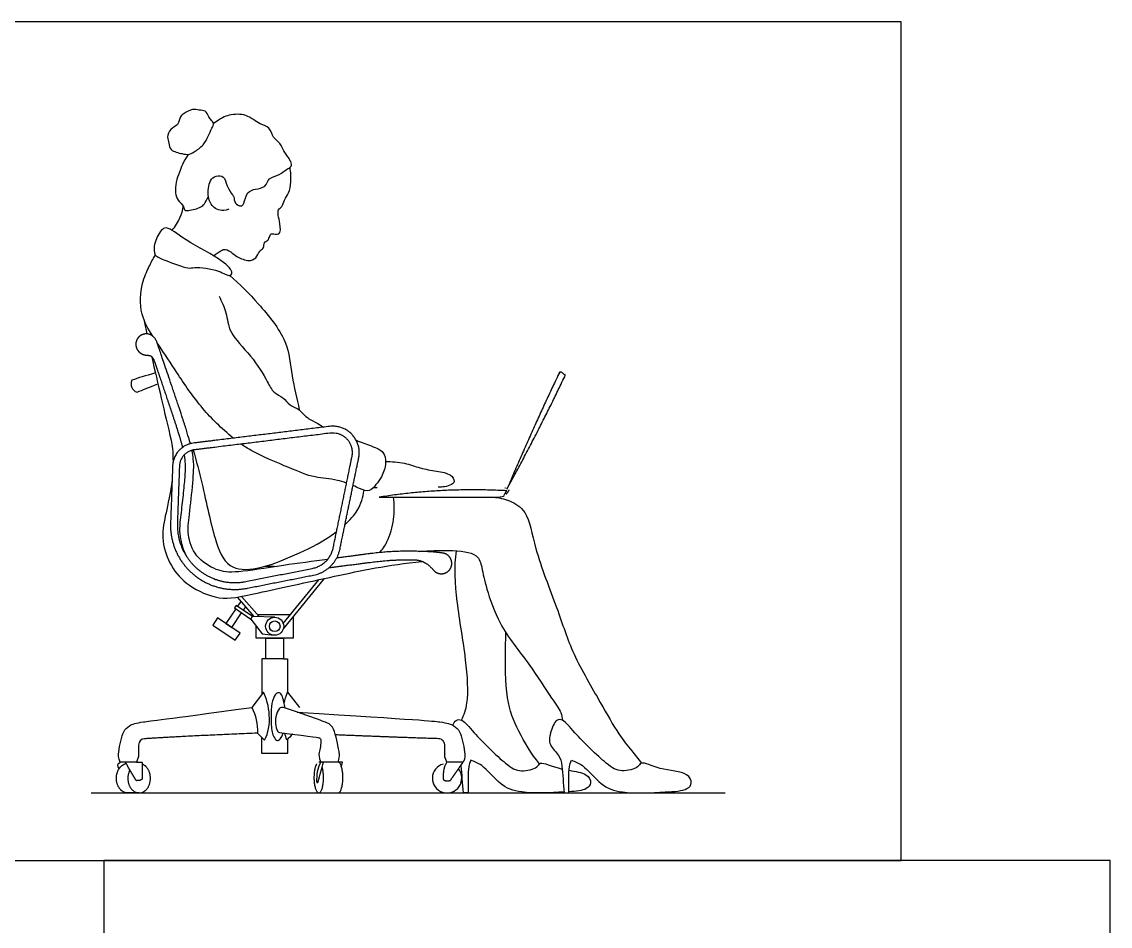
# Model space of a CAD drawing. Header units: millimetres. Extents: x 0.03 to 5.49, y -0.37 to 7.69.
# Drawn here: x 3.508 to 5.486, y 6.049 to 7.693 of the extents above; entities that cross this region are included whole.
import ezdxf

# ---------------------------------------------------------------- set-up
doc = ezdxf.new("R2010")
doc.units = ezdxf.units.MM
for name, color, linetype, true_color in [('AG-DIAGRAM', 7, 'Continuous', 0xfecc66), ('AG-FURNITURE', 7, 'Continuous', 0x66ccff), ('AG-PEOPLE', 7, 'Continuous', 0xfc6666), ('X-VPRT', 6, 'Continuous', 0xff00ff)]:
    doc.layers.add(name, color=color, linetype=linetype, true_color=true_color)

msp = doc.modelspace()

# ---------------------------------------------------------------- linework, layer by layer
at = {"layer": 'AG-DIAGRAM'}
msp.add_line((3.6339, 6.2916), (4.7858, 6.2916), dxfattribs=at)
at = {"layer": 'AG-FURNITURE'}
for p, q in [((3.9829, 6.5998), (4.0476, 6.6791)), ((4.0576, 6.6813), (3.9831, 6.5898)), ((3.9301, 6.6123), (3.8996, 6.6474)), ((3.9071, 6.6487), (3.939, 6.612)), ((3.9062, 6.6399), (3.9, 6.6308)), ((3.9105, 6.6237), (3.9148, 6.63)), ((3.9674, 6.6109), (3.9271, 6.6124)), ((3.9355, 6.616), (3.9961, 6.616)), ((3.9473, 6.4747), (3.9257, 6.4471)), ((3.7201, 6.3787), (3.7201, 6.3576)), ((3.7201, 6.3576), (3.7162, 6.3475)), ((3.7162, 6.3475), (3.6869, 6.3475))]:
    msp.add_line(p, q, dxfattribs=at)
for points in [[(3.8968, 6.6261), (3.8788, 6.5996), (3.8893, 6.5924), (3.9073, 6.619)], [(3.9239, 6.6077), (3.9446, 6.5807), (3.9654, 6.5782)], [(4.0007, 6.6115), (4.0007, 6.5731), (3.934, 6.5731), (3.934, 6.5945)], [(3.9511, 6.5354), (3.9439, 6.5354), (3.9439, 6.4704)], [(3.9836, 6.5354), (3.9908, 6.5354), (3.9908, 6.4747), (4.0123, 6.4471)], [(4.0826, 6.3475), (4.0475, 6.3475)], [(4.0886, 6.3398), (4.0909, 6.3475), (4.0826, 6.3475)], [(4.0475, 6.2916), (4.0826, 6.2916)]]:
    msp.add_lwpolyline(points, dxfattribs=at)
for points in [[(3.8942, 6.6278), (3.9239, 6.6077), (3.9271, 6.6124), (3.8974, 6.6325)], [(3.8548, 6.5968), (3.8956, 6.5691), (3.9045, 6.5821), (3.8636, 6.6099)], [(3.9836, 6.5354), (3.9511, 6.5354), (3.9511, 6.5731), (3.9836, 6.5731)]]:
    msp.add_lwpolyline(points, close=True, dxfattribs=at)
msp.add_polyline3d([(3.9435, 6.3928, 0.0828), (3.9435, 6.3637, 0.0828), (3.9854, 6.3637, 0), (3.9912, 6.3637, 0), (3.9912, 6.3896, 0)], dxfattribs=at)
for radius in [0.0164, 0.00972]:
    msp.add_circle((3.9674, 6.5945), radius, dxfattribs=at)
for centre, radius, start, end in [((3.7315, 6.3787), 0.0114, 92.3761, 180), ((4.2806, 6.3183), 0.0267, 105.4097, 39.6662)]:
    msp.add_arc(centre, radius, start, end, dxfattribs=at)
for points, weights, degree, knots in [([(3.8142, 6.9263), (3.812, 6.9344), (3.8021, 6.9679), (3.7674, 7.0696), (3.7568, 7.1007), (3.7535, 7.1107), (3.7507, 7.1186), (3.7451, 7.124), (3.7374, 7.1255), (3.7297, 7.1269), (3.7226, 7.1238), (3.7182, 7.1173), (3.7139, 7.1108), (3.7139, 7.103), (3.7182, 7.0965), (3.7225, 7.0899), (3.7297, 7.0869), (3.7428, 7.0868), (3.7459, 7.0841), (3.7495, 7.0741), (3.7564, 7.0536), (3.7706, 7.0122), (3.787, 6.9633), (3.7958, 6.9346), (3.7999, 6.9195)], [1, 1, 1, 1, 1, 1, 0.961260976188, 0.961260976188, 1.08059496576, 0.961260976188, 0.961260976188, 1.08059496576, 0.961260976188, 0.961260976188, 1.08059496576, 0.961260976188, 0.961260976188, 1.08059496576, 1.08059496576, 1.08059496576, 1.08059496576, 1.08059496576, 1.08059496576, 1.08059496576, 1.08059496576], 3, [6.300519, 6.300519, 6.300519, 6.300519, 6.394159, 6.622021, 6.800711, 6.800711, 6.800711, 6.897495, 6.897495, 6.897495, 6.973154, 6.973154, 6.973154, 7.048812, 7.048812, 7.048812, 7.124471, 7.124471, 7.193434, 7.193434, 7.193434, 7.416302, 7.642783, 7.724081, 7.724081, 7.724081, 7.724081]), ([(4.0382, 6.6875), (3.9778, 6.6756), (3.9173, 6.6636), (3.862, 6.6527), (3.8191, 6.6893), (3.7761, 6.7259), (3.7782, 6.7823), (3.7801, 6.8341), (3.7819, 6.8858), (3.7833, 6.9229), (3.8201, 6.9274), (3.9436, 6.9425), (4.0672, 6.9577), (4.0916, 6.9607), (4.1083, 6.9425), (4.125, 6.9244), (4.1201, 6.9003), (4.103, 6.8176), (4.086, 6.7349), (4.0779, 6.6953), (4.0382, 6.6875)], [1, 1, 1, 0.900268706451, 1, 0.900268706451, 1, 1, 1, 0.760733836087, 1, 1, 1, 0.889780257815, 1, 0.889780257815, 1, 1, 1, 0.832853157689, 1], 2, [0, 0, 0, 0.249126, 0.249126, 0.582643, 0.582643, 0.91616, 0.91616, 1.284012, 1.284012, 1.43982, 1.43982, 2.323736, 2.323736, 2.443763, 2.443763, 2.56379, 2.56379, 3.163331, 3.163331, 3.365258, 3.365258, 3.365258]), ([(4.0358, 6.6996), (3.9754, 6.6877), (3.9149, 6.6758), (3.8655, 6.666), (3.8271, 6.6988), (3.7887, 6.7315), (3.7906, 6.7819), (3.7924, 6.8336), (3.7943, 6.8854), (3.7953, 6.9119), (3.8216, 6.9151), (3.9451, 6.9302), (4.0687, 6.9454), (4.0868, 6.9476), (4.0992, 6.9341), (4.1116, 6.9207), (4.1079, 6.9028), (4.0909, 6.8201), (4.0739, 6.7374), (4.0674, 6.7059), (4.0358, 6.6996)], [1, 1, 1, 0.900268706451, 1, 0.900268706451, 1, 1, 1, 0.760733836087, 1, 1, 1, 0.889780257815, 1, 0.889780257815, 1, 1, 1, 0.832853157689, 1], 2, [1.912563, 1.912563, 1.912563, 2.148493, 2.148493, 2.464343, 2.464343, 2.780193, 2.780193, 3.12856, 3.12856, 3.276115, 3.276115, 4.113209, 4.113209, 4.226878, 4.226878, 4.340547, 4.340547, 4.90833, 4.90833, 5.099562, 5.099562, 5.099562]), ([(4.0659, 6.7009), (4.0897, 6.7041), (4.1265, 6.7089), (4.1748, 6.7149), (4.2031, 6.7153), (4.2183, 6.7153), (4.2219, 6.7152), (4.2343, 6.7149), (4.2457, 6.7087), (4.2558, 6.6967), (4.2599, 6.6918), (4.2657, 6.6894), (4.272, 6.69), (4.2784, 6.6906), (4.2837, 6.694), (4.2868, 6.6996), (4.2899, 6.7051), (4.29, 6.7115), (4.2872, 6.7172), (4.2844, 6.7228), (4.2793, 6.7266), (4.273, 6.7275), (4.2577, 6.7297), (4.2213, 6.7313), (4.1671, 6.7305), (4.1213, 6.7239), (4.08, 6.7183)], [1, 1, 1, 1, 1, 1, 1, 1, 1, 1, 0.923585332926, 0.923585332926, 1, 0.923585332926, 0.923585332926, 1, 0.923585332926, 0.923585332926, 1, 0.923585332926, 0.923585332926, 1, 1, 1, 1, 1, 1], 3, [10.432182, 10.432182, 10.432182, 10.432182, 10.677465, 10.811548, 10.930478, 10.966876, 10.966876, 10.966876, 11.111403, 11.111403, 11.111403, 11.173784, 11.173784, 11.173784, 11.236166, 11.236166, 11.236166, 11.298548, 11.298548, 11.298548, 11.36093, 11.36093, 11.36093, 11.559515, 11.786388, 12.01326, 12.01326, 12.01326, 12.01326]), ([(4.2803, 6.3475), (4.2736, 6.3377), (4.2736, 6.328), (4.2736, 6.3183), (4.2736, 6.3151), (4.2755, 6.3125), (4.2865, 6.3142), (4.2942, 6.3253), (4.3019, 6.3364), (4.3097, 6.3475), (4.2999, 6.3475), (4.2901, 6.3475), (4.2803, 6.3475), (4.279, 6.3508), (4.2777, 6.3542), (4.2764, 6.3576), (4.2764, 6.3646), (4.2764, 6.3716), (4.2764, 6.3787), (4.2764, 6.3851), (4.2719, 6.3898), (4.2655, 6.3901), (4.1961, 6.3924), (4.1356, 6.3948), (4.0777, 6.3971)], [1, 1, 1, 1, 0.870832425286, 0.870832425286, 1, 1, 1, 1, 1, 1, 1, 1, 1, 1, 1, 1, 1, 0.814410389158, 0.814410389158, 1, 1, 1, 1], 3, [-1.573731, -1.573731, -1.573731, -1.573731, -1.473764, -1.473764, -1.473764, -1.242779, -1.242779, -1.242779, -1.10393, -1.10393, -1.10393, -1.003405, -1.003405, -1.003405, -0.966406, -0.966406, -0.966406, -0.894227, -0.894227, -0.894227, -0.834562, -0.834562, -0.834562, -0.252598, -0.252598, -0.252598, -0.252598]), ([(3.7211, 6.2916), (3.7174, 6.2916), (3.7003, 6.2916), (3.685, 6.2916), (3.6806, 6.3106), (3.6762, 6.3297), (3.689, 6.3406)], [1, 1, 1, 0.801830600764, 1, 0.801830600764, 1], 2, [-0.0322944, -0.0322944, -0.0322944, 0, 0, 0.1148419, 0.1148419, 0.2296838, 0.2296838, 0.2296838]), ([(3.7162, 6.3475), (3.7237, 6.3475), (3.7266, 6.3475), (3.7266, 6.3329), (3.7266, 6.3183), (3.7266, 6.3131), (3.7157, 6.3142), (3.7059, 6.3308), (3.6961, 6.3475)], [1, 1, 1, 1, 1, 0.806248637929, 1, 1, 1], 2, [0.9905138, 0.9905138, 0.9905138, 1.0131981, 1.0131981, 1.1114485, 1.1114485, 1.3384674, 1.3384674, 1.4749326, 1.4749326, 1.4749326]), ([(3.7043, 6.3335), (3.6963, 6.3185), (3.7041, 6.3034), (3.7127, 6.2868), (3.7273, 6.2928), (3.7419, 6.2988), (3.7416, 6.3187), (3.7414, 6.3387), (3.7266, 6.344)], [0.974474453576, 0.814625368815, 1, 0.800918927063, 1, 0.800918927063, 1, 0.800918927063, 1], 2, [0.2275238, 0.2275238, 0.2275238, 0.3347135, 0.3347135, 0.4498288, 0.4498288, 0.564944, 0.564944, 0.6800592, 0.6800592, 0.6800592]), ([(4.0436, 6.3445), (4.0388, 6.3368), (4.0388, 6.3195), (4.0388, 6.2916), (4.0475, 6.2916), (4.0561, 6.2916), (4.0561, 6.3195), (4.0561, 6.3306), (4.0538, 6.3386)], [0.875813559585, 0.796457626533, 1, 0.707106781187, 1, 0.707106781187, 1, 0.85955783996, 0.853799578691], 2, [0.192605, 0.192605, 0.192605, 0.2951659, 0.2951659, 0.4427489, 0.4427489, 0.5903319, 0.5903319, 0.6610978, 0.6610978, 0.6610978]), ([(4.0826, 6.2916), (4.0913, 6.2916), (4.0913, 6.3195), (4.0913, 6.3475), (4.0826, 6.3475)], [0.99999985561, 0.707106781187, 1, 0.707106851018, 0.999999860338], 2, [0.3060877, 0.3060877, 0.3060877, 0.4536708, 0.4536708, 0.6012537, 0.6012537, 0.6012537])]:
    msp.add_rational_spline(points, weights, degree=degree, knots=knots, dxfattribs=at)
for points, knots in [([(3.7435, 7.0853), (3.7554, 7.0343), (3.7673, 6.9833), (3.7793, 6.9324), (3.7814, 6.9231), (3.7826, 6.9132), (3.7827, 6.8926)], [0, 0, 0, 0, 0.527974, 0.527974, 0.527974, 0.706338, 0.706338, 0.706338, 0.706338]), ([(3.7506, 7.0548), (3.7311, 7.0493), (3.7206, 7.0463), (3.7077, 7.0414), (3.7056, 7.0368), (3.7068, 7.0278), (3.7123, 7.0214), (3.7175, 7.02), (3.7277, 7.0241), (3.7378, 7.0282), (3.7552, 7.0351)], [0, 0, 0, 0, 0.1211988, 0.1211988, 0.1211988, 0.166955, 0.2145398, 0.2145398, 0.2145398, 0.3247954, 0.3247954, 0.3247954, 0.3247954]), ([(3.8029, 6.9058), (3.8047, 6.8924), (3.8051, 6.8761), (3.8023, 6.8481), (3.7992, 6.8147), (3.7952, 6.7869), (3.7943, 6.7647), (3.7973, 6.7454), (3.8027, 6.7297), (3.8074, 6.7213)], [8.8787962, 8.8787962, 8.8787962, 8.8787962, 8.949177, 9.0484876, 9.1735904, 9.2999798, 9.3425904, 9.4059397, 9.5036218, 9.5036218, 9.5036218, 9.5036218]), ([(4.0636, 6.7161), (4.0376, 6.7126), (3.9702, 6.7036), (3.8936, 6.6907), (3.8632, 6.6943), (3.8216, 6.7195), (3.8078, 6.7633), (3.812, 6.7914), (3.8194, 6.8602), (3.8212, 6.8896), (3.8183, 6.9084), (3.8171, 6.9142)], [4.437373, 4.437373, 4.437373, 4.437373, 4.603073, 4.826744, 5.050414, 5.274084, 5.497755, 5.721425, 5.945096, 6.168766, 6.249967, 6.249967, 6.249967, 6.249967]), ([(3.6849, 6.3359), (3.6824, 6.3398), (3.6799, 6.3436), (3.6869, 6.3475), (3.6827, 6.3559), (3.6834, 6.3647), (3.6878, 6.3868), (3.6927, 6.404), (3.7018, 6.4143), (3.7226, 6.4211), (3.7623, 6.4243), (3.9257, 6.4471), (3.9332, 6.4327), (3.9366, 6.4171), (3.9359, 6.4002), (3.9402, 6.3961), (3.9445, 6.3919), (3.9488, 6.3877), (3.964, 6.4129), (3.9576, 6.4541), (3.9473, 6.4747)], [-0.078016, -0.078016, -0.078016, -0.078016, 0, 0, 0, 0.189949, 0.379899, 0.569848, 0.759798, 0.949747, 1.139697, 1.139697, 1.139697, 1.306571, 1.306571, 1.306571, 1.366787, 1.366787, 1.366787, 1.671282, 1.671282, 1.671282, 1.671282]), ([(4.0002, 6.3984), (3.9966, 6.3948), (3.9929, 6.3913), (3.9893, 6.3877), (3.9879, 6.392), (3.9868, 6.3961), (3.9858, 6.4001)], [0.00888009, 0.00888009, 0.00888009, 0.00888009, 0.0602159, 0.0602159, 0.0602159, 0.09963942, 0.09963942, 0.09963942, 0.09963942]), ([(4.0514, 6.3475), (4.0436, 6.3357), (4.0436, 6.324), (4.0436, 6.3123), (4.0437, 6.3114), (4.044, 6.3106), (4.0454, 6.3105), (4.0459, 6.3108), (4.0463, 6.3123), (4.0497, 6.324), (4.053, 6.3357), (4.0563, 6.3475)], [1.1525857, 1.1525857, 1.1525857, 1.1525857, 1.2829546, 1.2829546, 1.2829546, 1.289148, 1.2953414, 1.3015348, 1.3015348, 1.3015348, 1.4370612, 1.4370612, 1.4370612, 1.4370612])]:
    msp.add_open_spline(points, degree=3, knots=knots, dxfattribs=at)
for points, degree in [([(3.781, 6.8599), (3.7759, 6.8243), (3.7679, 6.796), (3.7606, 6.7491), (3.7777, 6.7027), (3.8077, 6.668), (3.8678, 6.6398), (3.9212, 6.6515), (4.0795, 6.6863), (4.1723, 6.7058), (4.2355, 6.7124)], 3), ([(3.8568, 6.681), (3.8611, 6.6793), (3.8656, 6.6779), (3.8701, 6.677)], 3), ([(3.9864, 6.4459), (3.9832, 6.4638), (3.9795, 6.4714), (3.9749, 6.4747), (3.9687, 6.4723), (3.961, 6.4551), (3.9605, 6.4314), (3.9613, 6.3989), (3.9697, 6.3871), (3.9749, 6.3866), (3.9787, 6.39), (3.983, 6.4005)], 3), ([(3.9848, 6.4543), (3.9862, 6.4611), (3.9882, 6.4679), (3.9908, 6.4747)], 3), ([(3.9835, 6.447), (3.9783, 6.4479), (3.9734, 6.4435), (3.9676, 6.4256), (3.9696, 6.4093), (3.9734, 6.4018), (3.9761, 6.4013)], 3), ([(4.0826, 6.3475), (4.0848, 6.3554), (4.0855, 6.3606), (4.0842, 6.3687), (4.0821, 6.3796), (4.0757, 6.4061), (4.0701, 6.4165), (4.0543, 6.4227), (3.9835, 6.447)], 3), ([(4.0084, 6.4384), (4.2342, 6.4243), (4.2739, 6.4211), (4.2948, 6.4143), (4.3038, 6.404), (4.3088, 6.3868), (4.3131, 6.3647), (4.3139, 6.3559), (4.3097, 6.3475)], 3), ([(3.9359, 6.4002), (3.8101, 6.3951), (3.7311, 6.3901)], 2), ([(3.9761, 6.4013), (4.0429, 6.3932), (4.0506, 6.3916), (4.0518, 6.3887), (4.0508, 6.3752), (4.0477, 6.3651), (4.0472, 6.3574), (4.0514, 6.3475)], 3), ([(3.689, 6.3406), (3.6926, 6.3435), (3.6973, 6.3454)], 2)]:
    msp.add_open_spline(points, degree=degree, dxfattribs=at)
at = {"layer": 'AG-PEOPLE'}
for points in [[(4.3188, 6.2916), (4.3102, 6.2916)], [(4.4932, 6.2916), (4.5018, 6.2916)]]:
    msp.add_lwpolyline(points, dxfattribs=at)
for points, degree, knots in [([(3.8103, 7.452), (3.8071, 7.4515), (3.7995, 7.4533), (3.7764, 7.458), (3.7759, 7.4728), (3.771, 7.4831), (3.7773, 7.4994), (3.7927, 7.5043), (3.7952, 7.5211), (3.8028, 7.5265), (3.8181, 7.5358), (3.8299, 7.5316), (3.842, 7.5324), (3.847, 7.5213), (3.8506, 7.5154), (3.8585, 7.5081), (3.8525, 7.4989), (3.8468, 7.4848), (3.8386, 7.4685), (3.8215, 7.4564), (3.8136, 7.4525), (3.8103, 7.452)], 3, [0, 0, 0, 0, 0.19018, 0.451443, 0.651238, 0.84122, 1.063127, 1.282081, 1.499414, 1.673096, 1.904307, 2.103102, 2.289424, 2.474322, 2.629985, 2.798865, 2.970922, 3.194828, 3.438506, 3.696506, 3.889345, 3.889345, 3.889345, 3.889345]), ([(3.8838, 7.3522), (3.8712, 7.3477), (3.855, 7.3541), (3.8445, 7.3737), (3.8479, 7.4051), (3.8602, 7.4133), (3.8769, 7.4134), (3.8795, 7.3945), (3.8901, 7.3787), (3.8938, 7.3751), (3.8938, 7.3623), (3.9066, 7.3563), (3.9122, 7.3631), (3.9165, 7.3848), (3.9325, 7.3891), (3.9515, 7.3916), (3.956, 7.4102), (3.9764, 7.4137), (3.9883, 7.4252), (3.995, 7.4271), (4.0014, 7.4355), (3.9841, 7.4555), (3.977, 7.4748), (3.9638, 7.4815), (3.9588, 7.5024), (3.9398, 7.5058), (3.9159, 7.5266), (3.8854, 7.5246), (3.8695, 7.5179), (3.8562, 7.508)], 3, [0, 0, 0, 0, 0.267534, 0.550234, 0.875001, 1.094786, 1.310321, 1.560348, 1.819405, 1.954552, 2.156797, 2.358025, 2.516969, 2.78848, 3.024675, 3.274817, 3.513489, 3.777584, 4.017757, 4.17354, 4.336685, 4.633677, 4.908701, 5.129491, 5.387519, 5.638779, 5.969701, 6.297918, 6.578581, 6.578581, 6.578581, 6.578581]), ([(3.8103, 7.452), (3.801, 7.4382), (3.7943, 7.4193), (3.7879, 7.4025), (3.7864, 7.3819), (3.7908, 7.3685), (3.8029, 7.3581), (3.8032, 7.3495), (3.8117, 7.3498), (3.835, 7.355), (3.8408, 7.3624), (3.847, 7.3756)], 3, [7.592966, 7.592966, 7.592966, 7.592966, 7.926036, 8.200348, 8.479135, 8.715646, 8.962237, 9.123817, 9.2865, 9.590967, 9.830987, 9.830987, 9.830987, 9.830987]), ([(3.8564, 7.2676), (3.8602, 7.2713), (3.8694, 7.2765), (3.8784, 7.2816), (3.8912, 7.2721), (3.9013, 7.2639), (3.9237, 7.256), (3.9361, 7.266), (3.9398, 7.2783), (3.9492, 7.2813), (3.9466, 7.293), (3.9564, 7.2946), (3.9578, 7.3038), (3.962, 7.31), (3.979, 7.3022), (3.9775, 7.3275), (3.9734, 7.3402), (3.973, 7.3521), (3.9818, 7.3566), (3.9844, 7.3699), (3.9941, 7.3817), (3.9973, 7.4027), (3.9968, 7.4197), (3.9953, 7.4282)], 3, [0, 0, 0, 0, 0.226782, 0.398443, 0.610187, 0.824725, 1.088949, 1.30188, 1.49905, 1.660059, 1.829807, 1.985311, 2.151052, 2.290423, 2.488334, 2.733273, 2.957853, 3.137365, 3.302343, 3.503838, 3.72273, 3.98063, 4.269764, 4.269764, 4.269764, 4.269764]), ([(3.7809, 7.314), (3.7868, 7.3208), (3.7964, 7.3364), (3.8002, 7.3505), (3.8014, 7.3575)], 3, [0, 0, 0, 0, 0.2947471, 0.5582791, 0.5582791, 0.5582791, 0.5582791]), ([(3.7504, 7.2688), (3.7459, 7.2811), (3.7518, 7.2986), (3.7672, 7.3275), (3.8004, 7.2969), (3.8635, 7.2663), (3.8929, 7.241), (3.8857, 7.2279), (3.8655, 7.2436), (3.8215, 7.2478), (3.8104, 7.2432), (3.7693, 7.259), (3.7542, 7.2657), (3.7504, 7.2688)], 3, [0, 0, 0, 0, 0.288785, 0.584665, 0.937333, 1.460703, 1.805332, 1.964494, 2.24422, 2.636143, 2.847597, 3.235011, 3.509663, 3.509663, 3.509663, 3.509663]), ([(3.7458, 7.1217), (3.7377, 7.1342), (3.72, 7.1661), (3.7248, 7.2172), (3.7385, 7.2469), (3.7462, 7.2619), (3.7504, 7.2688)], 3, [9.207134, 9.207134, 9.207134, 9.207134, 9.511859, 9.936358, 10.258062, 10.537594, 10.537594, 10.537594, 10.537594]), ([(3.8859, 7.232), (3.9046, 7.2161), (3.938, 7.1817), (3.9928, 7.1148), (3.9973, 7.0495), (4.0079, 7.0083), (4.0121, 6.9876)], 3, [0, 0, 0, 0, 0.486564, 1.004192, 1.457495, 1.90844, 1.90844, 1.90844, 1.90844]), ([(3.8663, 7.1946), (3.871, 7.1847), (3.8811, 7.1643), (3.8832, 7.1262), (3.9254, 7.0876), (3.954, 7.0409), (3.9638, 7.0186), (3.9839, 7.011), (3.9936, 6.9948), (4.0139, 6.9894), (4.0227, 6.9729), (4.0411, 6.9667), (4.0564, 6.9564)], 3, [0, 0, 0, 0, 0.333647, 0.679921, 1.115945, 1.548205, 1.825162, 2.080078, 2.326909, 2.580308, 2.820143, 3.139095, 3.139095, 3.139095, 3.139095]), ([(3.8921, 6.9362), (3.87, 6.9551), (3.8343, 6.9887), (3.7891, 7.0559), (3.7693, 7.087), (3.7539, 7.1096)], 3, [7.568084, 7.568084, 7.568084, 7.568084, 8.079865, 8.638243, 9.105668, 9.105668, 9.105668, 9.105668]), ([(4.098, 6.8547), (4.0925, 6.8566), (4.0726, 6.8628), (4.0392, 6.8632), (3.9933, 6.8828), (3.935, 6.9071), (3.9118, 6.9216), (3.9063, 6.9255)], 3, [5.842341, 5.842341, 5.842341, 5.842341, 5.987725, 6.351989, 6.755716, 7.249009, 7.418487, 7.418487, 7.418487, 7.418487]), ([(4.1155, 6.9324), (4.1249, 6.929), (4.148, 6.9201), (4.1661, 6.9132), (4.1713, 6.8909), (4.1623, 6.8654), (4.1521, 6.8525), (4.1393, 6.8372), (4.1259, 6.8432), (4.1139, 6.8484), (4.1097, 6.8501)], 3, [3.876801, 3.876801, 3.876801, 3.876801, 4.083918, 4.366512, 4.617363, 4.908332, 5.145168, 5.375862, 5.616821, 5.736003, 5.736003, 5.736003, 5.736003]), ([(3.8193, 6.9147), (3.8251, 6.8947), (3.8406, 6.8344), (3.8559, 6.7555), (3.8803, 6.6967), (3.9381, 6.6962), (4.0052, 6.7242), (4.0514, 6.7458), (4.0758, 6.7634), (4.0799, 6.7664)], 3, [1.421584, 1.421584, 1.421584, 1.421584, 1.689258, 2.221046, 2.637161, 3.034411, 3.519596, 4.00035, 4.097796, 4.097796, 4.097796, 4.097796]), ([(4.1691, 6.8937), (4.1793, 6.894), (4.2039, 6.8922), (4.2314, 6.8813), (4.2614, 6.8763), (4.2877, 6.8722), (4.2958, 6.8577), (4.2884, 6.8512), (4.2785, 6.8479), (4.2683, 6.8473), (4.2644, 6.847)], 3, [0.253716, 0.253716, 0.253716, 0.253716, 0.55828, 0.8411, 1.131928, 1.415819, 1.622125, 1.774583, 1.96731, 2.093294, 2.093294, 2.093294, 2.093294]), ([(4.0952, 6.7792), (4.1043, 6.7876), (4.1235, 6.8091), (4.1277, 6.829), (4.1297, 6.8417)], 3, [4.2266052, 4.2266052, 4.2266052, 4.2266052, 4.4708551, 4.8243626, 4.8243626, 4.8243626, 4.8243626]), ([(4.1575, 6.829), (4.2697, 6.847), (4.388, 6.8408), (4.388, 6.838), (4.3818, 6.829), (4.2697, 6.829), (4.1575, 6.829)], 2, [0, 0, 0, 0.792967, 0.792967, 0.844847, 0.844847, 1.604953, 1.604953, 1.604953]), ([(4.1578, 6.7283), (4.1633, 6.7337), (4.1749, 6.7514), (4.1854, 6.7888), (4.1851, 6.8157), (4.1834, 6.829)], 3, [1.4929472, 1.4929472, 1.4929472, 1.4929472, 1.7190431, 2.0893715, 2.4493805, 2.4493805, 2.4493805, 2.4493805]), ([(4.3648, 6.829), (4.3748, 6.8285), (4.3947, 6.8237), (4.4291, 6.8035), (4.4386, 6.7327), (4.4821, 6.6264), (4.5072, 6.5437), (4.5587, 6.4581), (4.5904, 6.3995), (4.6145, 6.3705), (4.6279, 6.3533), (4.634, 6.3458)], 3, [0, 0, 0, 0, 0.310121, 0.644722, 1.111432, 1.694776, 2.229744, 2.796029, 3.258565, 3.610915, 3.886153, 3.886153, 3.886153, 3.886153]), ([(4.2309, 6.7306), (4.2482, 6.7318), (4.2889, 6.7334), (4.3373, 6.7286), (4.3444, 6.6984), (4.3508, 6.6664), (4.3759, 6.5915), (4.4307, 6.5274), (4.4681, 6.4661), (4.4888, 6.4391), (4.4898, 6.4284), (4.4902, 6.4237)], 3, [0.603438, 0.603438, 0.603438, 0.603438, 0.932245, 1.335795, 1.621313, 2.009823, 2.426684, 2.94992, 3.438131, 3.756346, 3.969624, 3.969624, 3.969624, 3.969624]), ([(4.3071, 6.4238), (4.3113, 6.4339), (4.3207, 6.4559), (4.3161, 6.5371), (4.2971, 6.6368), (4.2934, 6.703), (4.2977, 6.7317)], 3, [0, 0, 0, 0, 0.32538, 0.82817, 1.407487, 1.93631, 1.93631, 1.93631, 1.93631]), ([(4.4485, 6.3446), (4.4338, 6.3627), (4.4092, 6.404), (4.3855, 6.4624), (4.3866, 6.5404), (4.3872, 6.5733), (4.3874, 6.5828)], 3, [0, 0, 0, 0, 0.474782, 0.928691, 1.467472, 1.66695, 1.66695, 1.66695, 1.66695]), ([(4.2908, 6.4148), (4.2927, 6.4186), (4.2976, 6.426), (4.3099, 6.4251), (4.3301, 6.3988), (4.3868, 6.3433), (4.4117, 6.3284), (4.4453, 6.3361), (4.4491, 6.3509), (4.4694, 6.3403), (4.4896, 6.3351)], 3, [8.461642, 8.461642, 8.461642, 8.461642, 8.598106, 8.781767, 9.107683, 9.626694, 9.972603, 10.282337, 10.461164, 10.799827, 10.799827, 10.799827, 10.799827]), ([(4.5018, 6.2916), (4.5018, 6.3009), (4.5018, 6.3102), (4.5018, 6.3196), (4.5018, 6.326), (4.5021, 6.3392), (4.5049, 6.3473), (4.5065, 6.3511), (4.5134, 6.3486), (4.5288, 6.3434), (4.5603, 6.3045), (4.5981, 6.2896), (4.675, 6.2932), (4.7163, 6.2955), (4.7271, 6.3097), (4.7176, 6.3306), (4.6677, 6.3324), (4.6321, 6.3509), (4.6283, 6.3361), (4.5947, 6.3284), (4.5698, 6.3433), (4.5131, 6.3988), (4.4929, 6.4251), (4.4776, 6.4262), (4.4676, 6.4003), (4.4643, 6.3784), (4.4854, 6.3605), (4.4881, 6.3489), (4.4908, 6.3261), (4.492, 6.3088), (4.4932, 6.2916)], 3, [0.027506, 0.027506, 0.027506, 0.027506, 0.327606, 0.327606, 0.327606, 0.578981, 0.77544, 0.77544, 0.77544, 1.036783, 1.427951, 1.795176, 2.294959, 2.655816, 2.863478, 3.09213, 3.474947, 3.808484, 3.984606, 4.289651, 4.630326, 5.141482, 5.462466, 5.643347, 5.928746, 6.191715, 6.474803, 6.710971, 6.710971, 7.119694, 7.119694, 7.119694, 7.119694]), ([(4.4931, 6.2933), (4.4688, 6.2921), (4.415, 6.2897), (4.3773, 6.3045), (4.3458, 6.3434), (4.3304, 6.3486), (4.3235, 6.3511), (4.3219, 6.3473), (4.3191, 6.3392), (4.3188, 6.326), (4.3188, 6.3196), (4.3188, 6.3102), (4.3188, 6.3009), (4.3188, 6.2916)], 3, [4.829423, 4.829423, 4.829423, 4.829423, 5.324518, 5.691743, 6.082911, 6.344254, 6.344254, 6.344254, 6.540713, 6.792088, 6.792088, 6.792088, 7.092188, 7.092188, 7.092188, 7.092188]), ([(4.3102, 6.2916), (4.309, 6.3088), (4.3078, 6.3261), (4.306, 6.3411), (4.3059, 6.3415), (4.3059, 6.342)], 3, [7.1196939, 7.1196939, 7.1196939, 7.1196939, 7.5284169, 7.5284169, 7.5422484, 7.5422484, 7.5422484, 7.5422484]), ([(4.5022, 6.3328), (4.5144, 6.3307), (4.536, 6.3274), (4.5441, 6.3097), (4.5341, 6.2965), (4.5156, 6.2946), (4.5018, 6.2938)], 3, [3.7688396, 3.7688396, 3.7688396, 3.7688396, 4.0275634, 4.2562156, 4.4638782, 4.7682403, 4.7682403, 4.7682403, 4.7682403])]:
    msp.add_open_spline(points, degree=degree, knots=knots, dxfattribs=at)
for points, degree in [([(3.7305, 7.1498), (3.7321, 7.1416), (3.7335, 7.1337), (3.7354, 7.1257)], 3), ([(4.1538, 6.8458), (4.1513, 6.8458), (4.1488, 6.8459), (4.1463, 6.846)], 3), ([(4.3861, 6.8453), (4.3864, 6.8458), (4.3868, 6.8463)], 2), ([(4.388, 6.8352), (4.3907, 6.8369), (4.3937, 6.8425)], 2), ([(3.95, 6.7036), (3.9574, 6.7035), (3.9648, 6.7034), (3.9721, 6.7034)], 3)]:
    msp.add_open_spline(points, degree=degree, dxfattribs=at)
msp.add_rational_spline([(4.3894, 6.8435), (4.4357, 6.953), (4.4846, 7.0553), (4.4869, 7.0601), (4.4953, 7.0502), (4.4465, 6.9478), (4.3894, 6.8435)], [1, 1, 1, 0.707106781187, 1, 1, 1], degree=2, knots=[0, 0, 0, 0.7582, 0.7582, 0.818452, 0.818452, 1.576652, 1.576652, 1.576652], dxfattribs=at)
at = {"layer": 'X-VPRT'}
for points in [[(3.2772, 7.6929), (3.2772, 6.1689), (5.106, 6.1689), (5.106, 7.6929)], [(3.6568, 6.1689), (3.6568, 4.6449), (5.4856, 4.6449), (5.4856, 6.1689)]]:
    msp.add_lwpolyline(points, close=True, dxfattribs=at)

doc.saveas('drawing.dxf')
